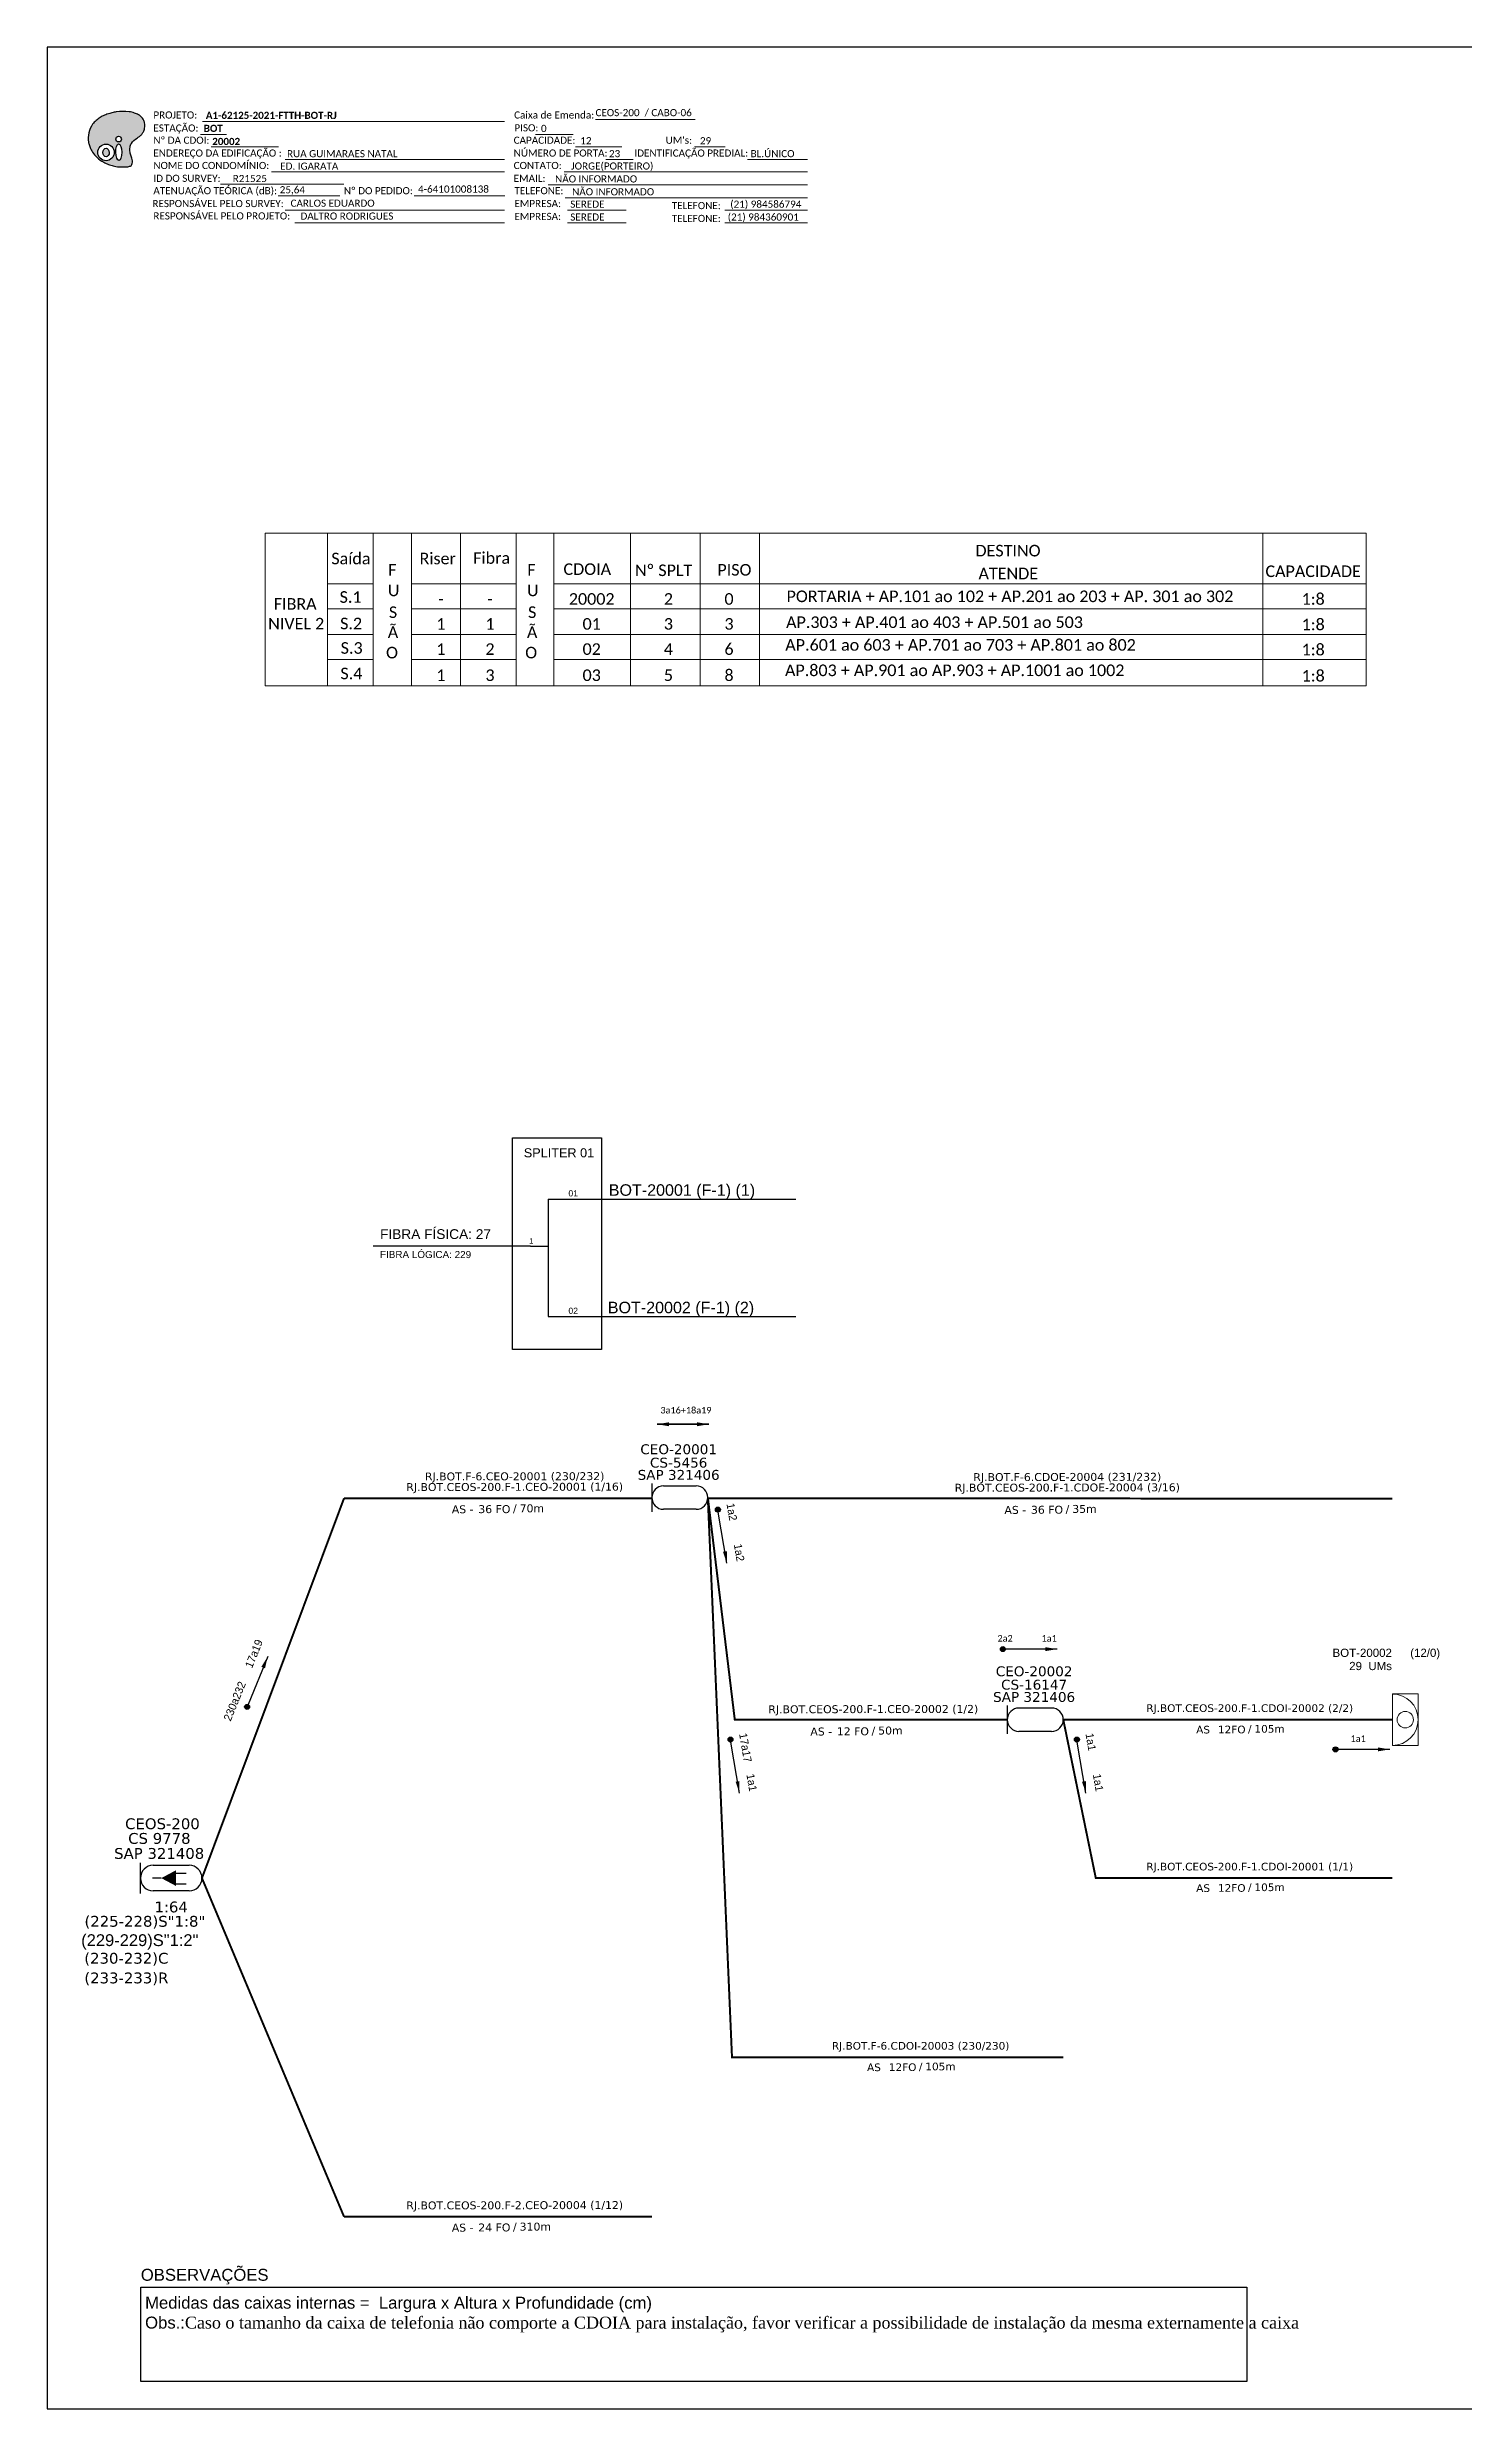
# Model space of a CAD drawing. Header units: metres. Extents: x -1286 to -445, y -503 to 94.
# Drawn here: x -1286 to -930, y -500 to 94 of the extents above; entities that cross this region are included whole.
import ezdxf
from ezdxf.enums import TextEntityAlignment as Align

# ---------------------------------------------------------------- set-up
doc = ezdxf.new("R2010")
doc.units = ezdxf.units.M
for name, color, linetype, lineweight in [('(Notas)', 7, 'Continuous', 0), ("20.0-LEGENDA DOS CDO'S", 1, 'Continuous', 0), ('20.1-CDO_INTERIOR', 1, 'Continuous', 0), ('40.1-ETIQUETAS', 1, 'Continuous', 20), ('_NUMERAÇÃO_', 34, 'Continuous', 0)]:
    doc.layers.add(name, color=color, linetype=linetype, lineweight=lineweight)
for name, color, linetype in [('20.4-CEOS', 1, 'Continuous'), ('20.5-CEO', 1, 'Continuous'), ('CAP a instalar', 1, 'Continuous'), ('Seta indicação do cabo', 7, 'Continuous'), ('UNIFILAR', 7, 'Continuous')]:
    doc.layers.add(name, color=color, linetype=linetype)
doc.styles.add('ARIAL', font='arial.ttf')
doc.styles.add('siredit', font='verdana.ttf')
doc.styles.add('WMF-Calibri0', font='calibri.ttf')
doc.styles.add('WMF-Calibri1', font='calibrib.ttf')
doc.dimstyles.new('CC', dxfattribs={"dimtxt": 0.8, "dimasz": 2, "dimexe": 0.18, "dimexo": 0.0625, "dimgap": 0.09, "dimtad": 0, "dimdec": 0, "dimrnd": 1, "dimzin": 0, "dimdsep": 46, "dimtxsty": 'siredit', "dimblk": 'NONE', "dimcen": 0, "dimse1": 1, "dimse2": 1, "dimsd1": 1, "dimsd2": 1, "dimclrt": 7, "dimadec": 0, "dimazin": 0, "dimtfac": 1, "dimtdec": 0, "dimtofl": 0, "dimtmove": 0, "dimatfit": 3, "dimfxl": 0, "dimtolj": 1, "dimtzin": 0, "dimarcsym": 0})

# ---------------------------------------------------------------- blocks, each defined once
blk = doc.blocks.new('OI')
h = blk.add_hatch(color=40)
edge = h.paths.add_edge_path()
edge.add_spline(control_points=[(4.35, -0.67), (3.92, -0.99), (3.26, -1.5), (2.81, -2.59), (2.9, -3.5), (3.06, -4.27), (3.31, -4.85), (3.37, -5.39), (3.4, -5.88), (3.2, -6.4), (2.54, -6.61), (1.65, -6.63), (0.55, -6.67), (-0.56, -6.42), (-1.61, -6.14), (-2.77, -5.61), (-3.92, -4.77), (-4.89, -3.7), (-5.34, -2.65), (-5.6, -1.94), (-5.85, -0.96), (-5.71, 0.47), (-5.1, 2.02), (-4.14, 3.02), (-3.3, 3.61), (-2.37, 4.16), (-1.36, 4.44), (-0.56, 4.7), (0.79, 4.85), (2.24, 4.97), (3.79, 4.57), (4.67, 4.21), (5.44, 3.65), (5.76, 2.99), (6.03, 2.21), (6.01, 1.46), (5.72, 0.64), (5.31, 0.08), (4.88, -0.38), (4.51, -0.55), (4.35, -0.67)], knot_values=[0, 0, 0, 0, 1.60434, 2.417191, 3.427595, 4.282808, 4.776746, 5.304182, 5.888771, 6.258406, 6.858137, 7.79129, 8.986195, 10.124242, 11.187857, 12.242908, 13.953784, 15.414161, 16.515391, 17.349188, 17.675853, 19.552021, 21.515531, 22.568638, 23.63245, 24.621084, 25.782718, 26.745347, 27.142653, 29.870543, 31.004649, 31.921532, 32.709589, 33.801391, 34.042471, 35.192333, 35.971461, 36.628871, 37.254359, 37.836911, 37.836911, 37.836911, 37.836911], degree=3, periodic=0)
h.paths.add_polyline_path([(1.13, -0.87, -1), (-0.04, -0.87, -1)], flags=16)
edge = h.paths.add_edge_path(flags=16)
edge.add_ellipse((0.56, -3.59), major_axis=(-0.02, 1.71), ratio=0.361305, start_angle=0, end_angle=360)
h.paths.add_polyline_path([(-0.36, -3.62, -1), (-3.8, -3.62, -1)], flags=16)
edge = h.paths.add_edge_path(flags=0)
edge.add_ellipse((-2.08, -3.62), major_axis=(0, 0.885), ratio=0.758294, start_angle=0, end_angle=360)
at = {"color": 40}
for centre, radius in [((-2.08, -3.62), 1.72), ((0.54, -0.87), 0.587)]:
    blk.add_circle(centre, radius, dxfattribs=at)
blk.add_ellipse((-2.08, -3.62), major_axis=(0, 0.885), ratio=0.758294, start_param=-3.141592653589792, end_param=3.141592653589792, dxfattribs=at)
blk.add_ellipse((0.56, -3.59), major_axis=(-0.02, 1.71), ratio=0.361305, dxfattribs=at)
at = {"color": 40, "start_tangent": (-0.800898, -0.598801), "end_tangent": (-0.800898, -0.598801)}
blk.add_spline([(4.35, -0.67), (3.2, -1.78), (2.9, -2.54), (2.92, -3.55), (3.12, -4.38), (3.28, -4.85), (3.37, -5.37), (3.35, -5.95), (3.2, -6.29), (2.66, -6.55), (1.73, -6.63), (0.54, -6.62), (-0.58, -6.41), (-1.6, -6.11), (-2.56, -5.67), (-3.95, -4.67), (-4.89, -3.56), (-5.37, -2.56), (-5.64, -1.78), (-5.72, -1.46), (-5.63, 0.42), (-4.84, 2.22), (-4.13, 2.99), (-3.27, 3.62), (-2.4, 4.09), (-1.3, 4.47), (-0.37, 4.72), (0.02, 4.77), (2.75, 4.8), (3.85, 4.53), (4.69, 4.16), (5.31, 3.68), (5.85, 2.73), (5.93, 2.5), (5.94, 1.35), (5.67, 0.62), (5.29, 0.08), (4.84, -0.36), (4.35, -0.67)], degree=3, dxfattribs=at)
blk = doc.blocks.new('_None')

msp = doc.modelspace()

# ---------------------------------------------------------------- hatches: boundary and pattern name
at = {"layer": 'Seta indicação do cabo'}
h = msp.add_hatch(color=256, dxfattribs=at)
h.dxf.hatch_style = 1
h.paths.add_polyline_path([(-1116.7, -273.64, 1), (-1117.96, -273.64, 1)])
h = msp.add_hatch(color=256, dxfattribs=at)
h.dxf.hatch_style = 1
h.paths.add_polyline_path([(-1045, -308.73, 1), (-1046.25, -308.73, 1)])
h = msp.add_hatch(color=256, dxfattribs=at)
h.dxf.hatch_style = 1
h.paths.add_polyline_path([(-1235.15, -323.25, 1), (-1236.41, -323.25, 1)])
h = msp.add_hatch(color=256, dxfattribs=at)
h.dxf.hatch_style = 1
h.paths.add_polyline_path([(-1113.53, -331.48, 1), (-1114.79, -331.48, 1)])
h = msp.add_hatch(color=256, dxfattribs=at)
h.dxf.hatch_style = 1
h.paths.add_polyline_path([(-1026.38, -331.48, 1), (-1027.63, -331.48, 1)])
h = msp.add_hatch(color=256, dxfattribs=at)
h.dxf.hatch_style = 1
h.paths.add_polyline_path([(-961.32, -333.95, 1), (-962.57, -333.95, 1)])

# ---------------------------------------------------------------- linework, layer by layer
at = {"layer": '(Notas)', "lineweight": 0}
for p, q in [((-1215.59, -66.41), (-1215.59, -28.04)), ((-1204.06, -66.41), (-1204.06, -28.04)), ((-1194.43, -66.41), (-1194.43, -28.04)), ((-1182.09, -66.41), (-1182.09, -28.04)), ((-1168.06, -66.41), (-1168.06, -28.04)), ((-1158.59, -66.41), (-1158.59, -28.04)), ((-1139.29, -66.41), (-1139.29, -28.04)), ((-1121.81, -66.41), (-1121.81, -28.04)), ((-1106.89, -66.41), (-1106.89, -28.04)), ((-980.2, -66.41), (-980.2, -28.04))]:
    msp.add_line(p, q, dxfattribs=at)
msp.add_lwpolyline([(-954.2, -28.04), (-954.2, -66.41)], dxfattribs=at)
at = {"color": 0}
msp.add_line((-984.25, -492.93), (-1262.5, -492.93), dxfattribs=at)
msp.add_lwpolyline([(-1286.07, -499.81), (-445.07, -499.81), (-445.07, 94.19), (-1286.07, 94.19)], close=True)
at = {"color": 7, "lineweight": 0}
for points in [[(-1247.47, 72.24), (-1240.92, 72.24)], [(-1246.96, 75.52), (-1170.98, 75.52)], [(-1163.19, 72.28), (-1153.71, 72.28)], [(-1148.15, 76.01), (-1123.01, 76.01)], [(-1244.81, 69.17), (-1227.84, 69.17)], [(-1226.24, 65.93), (-1170.98, 65.93)], [(-1153.14, 69.17), (-1141.52, 69.17)], [(-1145.56, 65.93), (-1138.61, 65.93)], [(-1123.2, 69.17), (-1115.53, 69.17)], [(-1109.86, 65.93), (-1094.82, 65.93)], [(-1242.49, 59.75), (-1211.44, 59.75)], [(-1229.65, 62.82), (-1170.98, 62.82)], [(-1160.06, 59.58), (-1094.8, 59.58)], [(-1156.02, 62.82), (-1094.8, 62.82)], [(-1227.96, 56.79), (-1212.45, 56.79)], [(-1193.73, 56.79), (-1170.96, 56.79)], [(-1155.78, 56.34), (-1094.8, 56.34)], [(-1226.24, 53.23), (-1170.98, 53.23)], [(-1223.75, 49.99), (-1170.98, 49.99)], [(-1155.17, 53.23), (-1140.37, 53.23)], [(-1155.17, 49.99), (-1140.37, 49.99)], [(-1115.57, 53.23), (-1094.8, 53.23)], [(-1115.57, 49.99), (-1094.8, 49.99)]]:
    msp.add_lwpolyline(points, dxfattribs=at)
at = {"color": 7}
msp.add_lwpolyline([(-1169.03, -180.12), (-1146.65, -180.12), (-1146.65, -233.34), (-1169.03, -233.34)], close=True, dxfattribs=at)
at = {"color": 0}
msp.add_lwpolyline([(-1262.5, -469.23), (-984.25, -469.23), (-984.25, -492.93), (-1262.5, -492.93)], close=True, dxfattribs=at)
at = {"layer": '20.1-CDO_INTERIOR', "color": 1, "lineweight": 18}
msp.add_lwpolyline([(-941.16, -332.94), (-941.16, -320.01), (-947.62, -320.01), (-947.62, -332.94)], close=True, dxfattribs=at)
msp.add_circle((-944.39, -326.48), 2.07, dxfattribs=at)
msp.add_arc((-947.62, -326.48), 6.46, 270, 90, dxfattribs=at)
at = {"layer": '20.4-CEOS', "color": 7}
for p, q in [((-1259.4, -363.11), (-1250.36, -363.11)), ((-1250.36, -369.55), (-1259.4, -369.55))]:
    msp.add_line(p, q, dxfattribs=at)
for points in [[(-1262.62, -370.21), (-1262.62, -362.45)], [(-1257.37, -366.33), (-1259.55, -366.33)], [(-1253.81, -365.05), (-1251.07, -365.05)], [(-1253.81, -367.73), (-1251.07, -367.73)]]:
    msp.add_lwpolyline(points, dxfattribs=at)
msp.add_lwpolyline([(-1257.37, -366.33, 0, 3.98, 0), (-1253.64, -366.33, 3.98, 3.98, 0)], format="xyseb", dxfattribs=at)
for centre, start, end in [((-1259.4, -366.33), 90, 270), ((-1250.36, -366.33), 270, 90)]:
    msp.add_arc(centre, 3.22, start, end, dxfattribs=at)
at = {"layer": '20.5-CEO', "color": 7}
for p, q in [((-1131.01, -267.69), (-1122.79, -267.69)), ((-1122.79, -273.55), (-1131.01, -273.55))]:
    msp.add_line(p, q, dxfattribs=at)
at = {"layer": '20.5-CEO', "color": 5}
for p, q in [((-1041.59, -323.54), (-1033.36, -323.54)), ((-1033.36, -329.41), (-1041.59, -329.41))]:
    msp.add_line(p, q, dxfattribs=at)
at = {"layer": '20.5-CEO', "color": 7}
msp.add_lwpolyline([(-1133.94, -267.09), (-1133.94, -274.16)], dxfattribs=at)
at = {"layer": '20.5-CEO', "color": 5}
msp.add_lwpolyline([(-1044.52, -322.94), (-1044.52, -330.01)], dxfattribs=at)
at = {"layer": '20.5-CEO', "color": 7}
for centre, start, end in [((-1131.01, -270.62), 90, 270), ((-1122.79, -270.62), 270, 90)]:
    msp.add_arc(centre, 2.93, start, end, dxfattribs=at)
at = {"layer": '20.5-CEO', "color": 5}
for centre, start, end in [((-1041.59, -326.48), 90, 270), ((-1033.36, -326.48), 270, 90)]:
    msp.add_arc(centre, 2.93, start, end, dxfattribs=at)
at = {"layer": '_NUMERAÇÃO_', "color": 0, "lineweight": 0}
for p, q in [((-954.2, -28.04), (-1231.23, -28.04)), ((-1231.23, -28.04), (-1231.23, -66.41)), ((-1204.06, -40.76), (-1215.59, -40.76)), ((-1168.06, -40.76), (-1194.43, -40.76)), ((-954.2, -40.76), (-1158.59, -40.76)), ((-1204.06, -47.09), (-1215.59, -47.09)), ((-1168.06, -47.09), (-1194.43, -47.09)), ((-954.2, -47.09), (-1158.59, -47.09)), ((-1204.06, -53.51), (-1215.59, -53.51)), ((-1168.06, -53.51), (-1194.43, -53.51)), ((-954.2, -53.51), (-1158.59, -53.51)), ((-1204.06, -59.84), (-1215.59, -59.84)), ((-1168.06, -59.84), (-1194.43, -59.84)), ((-954.2, -59.84), (-1158.59, -59.84)), ((-954.2, -66.41), (-1231.23, -66.41))]:
    msp.add_line(p, q, dxfattribs=at)
at = {"layer": 'CAP a instalar', "color": 7, "ltscale": 30, "const_width": 0.5}
for points in [[(-1211.39, -451.49), (-1247.14, -366.33), (-1211.39, -270.8)], [(-1211.39, -270.8), (-1133.94, -270.81)], [(-1030.43, -411.41), (-1113.78, -411.41), (-1119.86, -270.62)], [(-1044.52, -326.48), (-1113.08, -326.48), (-1119.86, -270.62)], [(-1119.86, -270.81), (-1041.67, -270.81)], [(-1041.67, -270.81), (-947.62, -270.92)], [(-947.62, -366.33), (-1022.25, -366.33), (-1030.43, -326.48)], [(-1211.39, -451.49), (-1133.94, -451.49)]]:
    msp.add_lwpolyline(points, dxfattribs=at)
at = {"layer": 'CAP a instalar', "color": 1, "ltscale": 30, "const_width": 0.5}
msp.add_lwpolyline([(-1030.43, -326.48), (-947.62, -326.48)], dxfattribs=at)
at = {"layer": 'CAP a instalar', "ltscale": 30, "const_width": 0.5}
msp.add_lwpolyline([(-1247.14, -366.33), (-1247.14, -366.33)], dxfattribs=at)
at = {"layer": 'Seta indicação do cabo'}
for centre in [(-1117.33, -273.64), (-1045.63, -308.73), (-1235.78, -323.25), (-1114.16, -331.48), (-1027, -331.48), (-961.95, -333.95)]:
    msp.add_circle(centre, 0.626, dxfattribs=at)
at = {"layer": 'UNIFILAR', "color": 10, "linetype": 'Continuous'}
for points in [[(-1160, -195.55), (-1097.73, -195.55)], [(-1164.51, -207.37), (-1204.04, -207.35)], [(-1160, -225.1), (-1097.73, -225.1)]]:
    msp.add_lwpolyline(points, dxfattribs=at)
at = {"layer": 'UNIFILAR', "linetype": 'Continuous'}
for points in [[(-1160, -195.55), (-1160, -225.1)], [(-1164.51, -207.37), (-1160, -207.37)]]:
    msp.add_lwpolyline(points, dxfattribs=at)

# ---------------------------------------------------------------- block references
at = {"color": 6, "xscale": 1.213923925163967, "yscale": 1.213923925163967, "zscale": 1.213923925163967, "rotation": 0.1532896023949059}
msp.add_blockref('OI', (-1268.76, 72.14), dxfattribs=at)

# ---------------------------------------------------------------- texts
at = {"color": 7, "lineweight": 0, "style": 'WMF-Calibri0'}
for s, height, p in [('PROJETO:', 1.793, (-1259.36, 76.26)), ('Caixa de Emenda:', 1.7927, (-1168.6, 76.26)), ('ESTAÇÃO:', 1.793, (-1259.36, 72.98)), ('Nº DA CDOI:', 1.7927, (-1259.36, 69.91)), ('CAPACIDADE:', 1.7927, (-1168.71, 69.91)), ('PISO:', 1.793, (-1168.53, 73.03)), ("UM's:", 1.793, (-1130.47, 69.91)), ('ENDEREÇO DA EDIFICAÇÃO :', 1.7927, (-1259.36, 66.68)), ('NOME DO CONDOMÍNIO:', 1.7927, (-1259.36, 63.56)), ('CONTATO:', 1.793, (-1168.71, 63.56)), ('NÚMERO DE PORTA:', 1.7927, (-1168.71, 66.68)), ('IDENTIFICAÇÃO PREDIAL:', 1.7927, (-1138.34, 66.68)), ('ATENUAÇÃO TEÓRICA (dB):', 1.7927, (-1259.36, 57.21)), ('ID DO SURVEY:', 1.7927, (-1259.36, 60.33)), ('EMAIL:', 1.793, (-1168.71, 60.33)), ('RESPONSÁVEL PELO SURVEY:', 1.7927, (-1259.6, 53.98)), ('Nº DO PEDIDO:', 1.7927, (-1211.44, 57.21)), ('TELEFONE:', 1.793, (-1168.53, 57.21)), ('EMPRESA:', 1.793, (-1168.53, 53.98)), ('TELEFONE:', 1.793, (-1128.93, 53.47)), ('RESPONSÁVEL PELO PROJETO:', 1.7927, (-1259.36, 50.87)), ('EMPRESA:', 1.793, (-1168.53, 50.74)), ('TELEFONE:', 1.793, (-1128.93, 50.24))]:
    msp.add_text(s, height=height, dxfattribs=at).set_placement(p)
at = {"color": 7}
for s, height, style, p in [('A1-62125-2021-FTTH-BOT-RJ', 1.7927, 'WMF-Calibri1', (-1246.16, 76.17)), ('CEOS-200  / CABO-06', 1.7927, 'WMF-Calibri0', (-1148.13, 76.85)), ('BOT', 1.793, 'WMF-Calibri1', (-1246.68, 72.89)), ('0', 1.79, 'WMF-Calibri0', (-1161.84, 72.88)), ('12', 1.793, 'WMF-Calibri0', (-1151.96, 69.79)), ('29', 1.793, 'WMF-Calibri0', (-1121.85, 69.77)), ('RUA GUIMARAES NATAL', 1.7927, 'WMF-Calibri0', (-1225.73, 66.52)), ('JORGE(PORTEIRO)', 1.7927, 'WMF-Calibri0', (-1154.25, 63.42)), ('23', 1.793, 'WMF-Calibri0', (-1144.74, 66.53)), ('BL.ÚNICO', 1.793, 'WMF-Calibri0', (-1109.1, 66.53)), ('R21525', 1.793, 'WMF-Calibri0', (-1239.4, 60.28)), ('ED. IGARATA', 1.7927, 'WMF-Calibri0', (-1227.45, 63.39)), ('4-64101008138', 1.7927, 'WMF-Calibri0', (-1192.78, 57.62)), ('NÃO INFORMADO', 1.7927, 'WMF-Calibri0', (-1158.28, 60.18)), ('25,64', 1.793, 'WMF-Calibri0', (-1227.58, 57.45)), ('CARLOS EDUARDO', 1.7927, 'WMF-Calibri0', (-1224.84, 54.07)), ('SEREDE', 1.793, 'WMF-Calibri0', (-1154.47, 53.83)), ('NÃO INFORMADO', 1.7927, 'WMF-Calibri0', (-1154, 56.94)), (' (21) 984586794', 1.7927, 'WMF-Calibri0', (-1114.86, 53.83)), ('DALTRO RODRIGUES', 1.7927, 'WMF-Calibri0', (-1222.35, 50.83)), ('SEREDE', 1.793, 'WMF-Calibri0', (-1154.47, 50.59)), ('(21) 984360901', 1.7927, 'WMF-Calibri0', (-1114.86, 50.59))]:
    msp.add_text(s, height=height, dxfattribs=dict(at, style=style)).set_placement(p)
at = {"color": 7, "style": 'WMF-Calibri1'}
msp.add_text('20002', height=1.793, dxfattribs=at).set_placement((-1241.03, 69.6), align=Align.CENTER)
at = {"color": 7, "linetype": 'Continuous', "lineweight": 0, "style": 'WMF-Calibri0'}
for s, height, p in [('Saída', 2.911, (-1209.66, -34.41)), ('Riser', 2.911, (-1187.83, -34.4)), ('Fibra', 2.911, (-1174.25, -34.28)), ('CDOIA', 2.911, (-1150.19, -37.08)), ('DESTINO', 2.911, (-1044.34, -32.43)), ('U', 2.91, (-1198.91, -42.43)), ('F', 2.91, (-1199.24, -37.28)), ('U', 2.91, (-1163.9, -42.43)), ('F', 2.91, (-1164.23, -37.28)), ('Nº SPLT', 2.911, (-1130.98, -37.37)), ('PISO', 2.911, (-1113.17, -37.25)), ('ATENDE', 2.911, (-1044.27, -38.18)), ('CAPACIDADE', 2.911, (-967.56, -37.62)), ('FIBRA ', 2.911, (-1223.17, -45.83)), ('S.1', 2.911, (-1209.74, -44.09)), ('S.1', 2.911, (-1209.74, -44.1)), ('S', 2.91, (-1199.06, -47.91)), ('-', 2.91, (-1187.01, -44.58)), ('-', 2.91, (-1174.67, -44.58)), ('S', 2.91, (-1164.05, -47.91)), ('20002', 2.911, (-1149.08, -44.58)), ('2', 2.91, (-1129.78, -44.58)), ('0', 2.91, (-1114.53, -44.58)), ('PORTARIA + AP.101 ao 102 + AP.201 ao 203 + AP. 301 ao 302', 2.9106, (-1043.85, -43.92)), ('1:8', 2.911, (-967.56, -44.58)), ('NIVEL 2', 2.911, (-1223.43, -50.79)), ('S.2', 2.911, (-1209.61, -50.75)), ('S.2', 2.911, (-1209.61, -50.76)), ('Ã', 2.91, (-1199.07, -52.93)), ('1', 2.91, (-1187.01, -50.85)), ('1', 2.91, (-1174.67, -50.85)), ('Ã', 2.91, (-1164.06, -52.93)), ('01', 2.911, (-1149.08, -50.85)), ('3', 2.91, (-1129.78, -50.85)), ('3', 2.91, (-1114.53, -50.85)), ('AP.303 + AP.401 ao 403 + AP.501 ao 503', 2.9106, (-1062.83, -50.43)), ('1:8', 2.911, (-967.56, -50.99)), ('S.3', 2.911, (-1209.47, -56.91)), ('O', 2.91, (-1199.32, -58.08)), ('1', 2.91, (-1187.01, -57.19)), ('2', 2.91, (-1174.67, -57.19)), ('O', 2.91, (-1164.31, -58.08)), ('02', 2.911, (-1149.08, -57.19)), ('4', 2.91, (-1129.78, -57.19)), ('6', 2.91, (-1114.53, -57.19)), ('AP.601 ao 603 + AP.701 ao 703 + AP.801 ao 802', 2.9106, (-1056.28, -56.14)), ('1:8', 2.911, (-967.56, -57.32)), ('S.4', 2.911, (-1209.54, -63.32)), ('1', 2.91, (-1187.01, -63.76)), ('3', 2.91, (-1174.67, -63.76)), ('03', 2.911, (-1149.08, -63.76)), ('5', 2.91, (-1129.78, -63.76)), ('8', 2.91, (-1114.53, -63.76)), (' AP.803 + AP.901 ao AP.903 + AP.1001 ao 1002', 2.9106, (-1058.26, -62.53)), ('1:8', 2.911, (-967.56, -63.9))]:
    msp.add_text(s, height=height, dxfattribs=at).set_placement(p, align=Align.MIDDLE_CENTER)
at = {"style": 'ARIAL'}
for s, height, p in [('BOT-20001 (F-1) (1)', 2.8926, (-1144.78, -194.7)), ('OBSERVAÇÕES', 3, (-1262.52, -467.61))]:
    msp.add_text(s, height=height, dxfattribs=at).set_placement(p)
at = {"color": 1, "style": 'ARIAL'}
msp.add_text('BOT-20002 (F-1) (2)', height=2.8926, dxfattribs=at).set_placement((-1145.02, -224.25))
at = {"color": 1, "lineweight": 0, "insert": (-1166.16, -182.75), "char_height": 2.279, "width": 34.5512, "attachment_point": 1, "style": 'ARIAL'}
msp.add_mtext('SPLITER 01', dxfattribs=at)
at = {"lineweight": 0, "attachment_point": 1, "style": 'ARIAL'}
for s, insert, char_height, width in [('01', (-1154.94, -193.31), 1.552, 2.312), ('FIBRA FÍSICA: 27', (-1202.33, -203.11), 2.4637, 37.3507), ('1', (-1164.8, -205.36), 1.37, 2.0404), ('02', (-1154.94, -222.86), 1.552, 2.312)]:
    msp.add_mtext(s, dxfattribs=dict(at, insert=insert, char_height=char_height, width=width))
at = {"lineweight": 0, "insert": (-1202.34, -210.37), "char_height": 1.779, "width": 26.9706, "attachment_point": 7, "rotation": 359.92659, "style": 'ARIAL'}
msp.add_mtext('FIBRA LÓGICA: 229', dxfattribs=at)
at = {"char_height": 1.6479, "width": 27.86, "attachment_point": 5}
for s, insert in [('\\C7;\\fCalibri|b0|i0|c0|p34;3a16+18a19', (-1125.37, -248.64)), ('\\C7;\\fCalibri|b0|i0|c0|p34;2a2', (-1045.07, -306.02)), ('\\C7;\\fCalibri|b0|i0|c0|p34;1a1', (-1033.98, -306.02)), ('\\C7;\\fCalibri|b0|i0|c0|p34;1a1', (-956.24, -331.25))]:
    msp.add_mtext(s, dxfattribs=dict(at, insert=insert))
at = {"char_height": 1.994, "width": 3.2288, "attachment_point": 1}
for s, insert, rotation in [('1a2', (-1113.21, -271.86), 279.7479), ('1a2', (-1111.36, -282.09), 279.7479), ('17a19', (-1236.39, -312.93), 67.92332), ('230a232', (-1241.78, -326.26), 67.92332), ('17a17', (-1110.04, -329.7), 279.7479), ('1a1', (-1022.88, -329.7), 279.7479), ('1a1', (-1108.2, -339.93), 279.7479), ('1a1', (-1021.04, -339.93), 279.7479)]:
    msp.add_mtext(s, dxfattribs=dict(at, insert=insert, rotation=rotation))
at = {"insert": (-1261.44, -471.63), "char_height": 3, "width": 277.1819, "attachment_point": 1, "style": 'ARIAL'}
msp.add_mtext('Medidas das caixas internas =  Largura x Altura x Profundidade (cm)\\PObs.:{\\fTimes New Roman|b0|i0|c0|p16;Caso o tamanho da caixa de telefonia não comporte a CDOIA para instalação, favor verificar a possibilidade de instalação da mesma externamente a caixa}', dxfattribs=at)
at = {"layer": "20.0-LEGENDA DOS CDO'S", "color": 1, "style": 'ARIAL'}
for s, p in [('BOT-20002', (-947.75, -310.69)), ('29  UMs', (-947.74, -314.01))]:
    msp.add_text(s, height=2.069, dxfattribs=at).set_placement(p, align=Align.RIGHT)
msp.add_text('    (12/0)', height=2.064, dxfattribs=at).set_placement((-940.98, -310.69), align=Align.CENTER)
at = {"layer": '20.4-CEOS', "color": 7, "style": 'siredit'}
for s, height, p in [('CEOS-200', 2.728, (-1257.08, -351.29)), ('CS 9778', 2.728, (-1257.85, -354.98)), ('SAP 321408', 2.728, (-1257.9, -358.76)), ('1:64', 2.728, (-1254.88, -372.22)), ('(225-228)S"1:8"           ', 2.7282, (-1254.95, -375.83)), (' (230-232)C                    ', 2.7282, (-1254.86, -385.12)), ('(233-233)R                 ', 2.7282, (-1256.04, -390.07))]:
    msp.add_text(s, height=height, dxfattribs=at).set_placement(p, align=Align.TOP_CENTER)
at = {"layer": '20.4-CEOS', "color": 0, "insert": (-1277.52, -380.45), "char_height": 2.9723, "width": 50.1414, "attachment_point": 1, "style": 'ARIAL'}
msp.add_mtext('(229-229)S"1:2"           ', dxfattribs=at)
at = {"layer": '20.5-CEO', "color": 7, "style": 'siredit'}
for s, p in [('CEO-20001', (-1127.2, -257.21)), ('CS-5456', (-1127.2, -260.58)), ('SAP 321406', (-1127.2, -263.66))]:
    msp.add_text(s, height=2.484, rotation=360, dxfattribs=at).set_placement(p, align=Align.TOP_CENTER)
at = {"layer": '20.5-CEO', "color": 5, "style": 'siredit'}
for s, p in [('CEO-20002', (-1037.77, -313.06)), ('SAP 321406', (-1037.77, -319.52)), ('CS-16147', (-1037.77, -316.43))]:
    msp.add_text(s, height=2.484, rotation=360, dxfattribs=at).set_placement(p, align=Align.TOP_CENTER)
at = {"layer": '40.1-ETIQUETAS', "color": 7, "style": 'siredit'}
for s, p in [('RJ.BOT.CEOS-200.F-1.CEO-20001 (1/16)', (-1168.46, -267.92)), ('RJ.BOT.F-6.CEO-20001 (230/232)', (-1168.46, -265.26)), ('RJ.BOT.CEOS-200.F-1.CDOE-20004 (3/16)', (-1029.42, -268.08)), ('RJ.BOT.F-6.CDOE-20004 (231/232)', (-1029.42, -265.42)), ('RJ.BOT.CEOS-200.F-1.CEO-20002 (1/2)', (-1078.24, -323.82)), ('RJ.BOT.CEOS-200.F-2.CEO-20004 (1/12)', (-1168.46, -448.61))]:
    msp.add_text(s, height=1.9944, rotation=0.11799, dxfattribs=at).set_placement(p, align=Align.MIDDLE_CENTER)
for s, height, p in [('AS -', 1.994, (-1178.81, -273.55)), ('36 FO', 1.994, (-1169.53, -273.51)), ('/', 1.99, (-1167.96, -273.32)), ('AS -', 1.994, (-1039.78, -273.71)), ('36 FO', 1.994, (-1030.49, -273.66)), ('/', 1.99, (-1028.92, -273.47)), ('AS -', 1.994, (-1088.6, -329.45)), ('12 FO', 1.994, (-1079.32, -329.4)), ('/', 1.99, (-1077.74, -329.22)), ('AS -', 1.994, (-1178.81, -454.24)), ('24 FO', 1.994, (-1169.53, -454.19)), ('/', 1.99, (-1167.96, -454))]:
    msp.add_text(s, height=height, rotation=0.11799, dxfattribs=at).set_placement(p, align=Align.MIDDLE_RIGHT)
for s, p in [('70m', (-1167.21, -273.32)), ('35m', (-1028.17, -273.47)), ('50m', (-1077, -329.21)), ('310m', (-1167.21, -454))]:
    msp.add_text(s, height=1.994, rotation=0.11799, dxfattribs=at).set_placement(p, align=Align.MIDDLE_LEFT)
at = {"layer": '40.1-ETIQUETAS', "color": 1, "style": 'siredit'}
msp.add_text('RJ.BOT.CEOS-200.F-1.CDOI-20002 (2/2)', height=1.9222, dxfattribs=at).set_placement((-983.53, -323.57), align=Align.MIDDLE_CENTER)
for s, height, p in [('AS', 1.922, (-993.52, -328.98)), ('12FO', 1.922, (-984.57, -328.95)), ('/', 1.92, (-983.06, -328.78))]:
    msp.add_text(s, height=height, dxfattribs=at).set_placement(p, align=Align.MIDDLE_RIGHT)
msp.add_text('105m', height=1.922, dxfattribs=at).set_placement((-982.34, -328.78), align=Align.MIDDLE_LEFT)
at = {"layer": '40.1-ETIQUETAS', "color": 7, "style": 'siredit'}
for s, p in [('RJ.BOT.CEOS-200.F-1.CDOI-20001 (1/1)', (-983.53, -363.43)), ('RJ.BOT.F-6.CDOI-20003 (230/230)', (-1066.33, -408.51))]:
    msp.add_text(s, height=1.9222, dxfattribs=at).set_placement(p, align=Align.MIDDLE_CENTER)
for s, height, p in [('AS', 1.922, (-993.52, -368.84)), ('12FO', 1.922, (-984.57, -368.81)), ('/', 1.92, (-983.06, -368.63)), ('AS', 1.922, (-1076.33, -413.92)), ('12FO', 1.922, (-1067.38, -413.89)), ('/', 1.92, (-1065.87, -413.71))]:
    msp.add_text(s, height=height, dxfattribs=at).set_placement(p, align=Align.MIDDLE_RIGHT)
for p in [(-982.34, -368.63), (-1065.14, -413.71)]:
    msp.add_text('105m', height=1.922, dxfattribs=at).set_placement(p, align=Align.MIDDLE_LEFT)

# ---------------------------------------------------------------- leaders
at = {"layer": 'Seta indicação do cabo'}
for points in [[(-1119.57, -252.17), (-1132.63, -252.17)], [(-1132.63, -252.17), (-1119.57, -252.17)], [(-1115.06, -287.14), (-1117.23, -274.26)], [(-1031.94, -308.73), (-1045, -308.73)], [(-1230.59, -310.59), (-1235.54, -322.67)], [(-1111.89, -344.97), (-1114.06, -332.1)], [(-1024.74, -344.97), (-1026.9, -332.1)], [(-948.26, -333.95), (-961.32, -333.95)]]:
    msp.add_leader(points, dimstyle='CC', override={"dimasz": 3}, dxfattribs=at)

doc.saveas('drawing.dxf')
